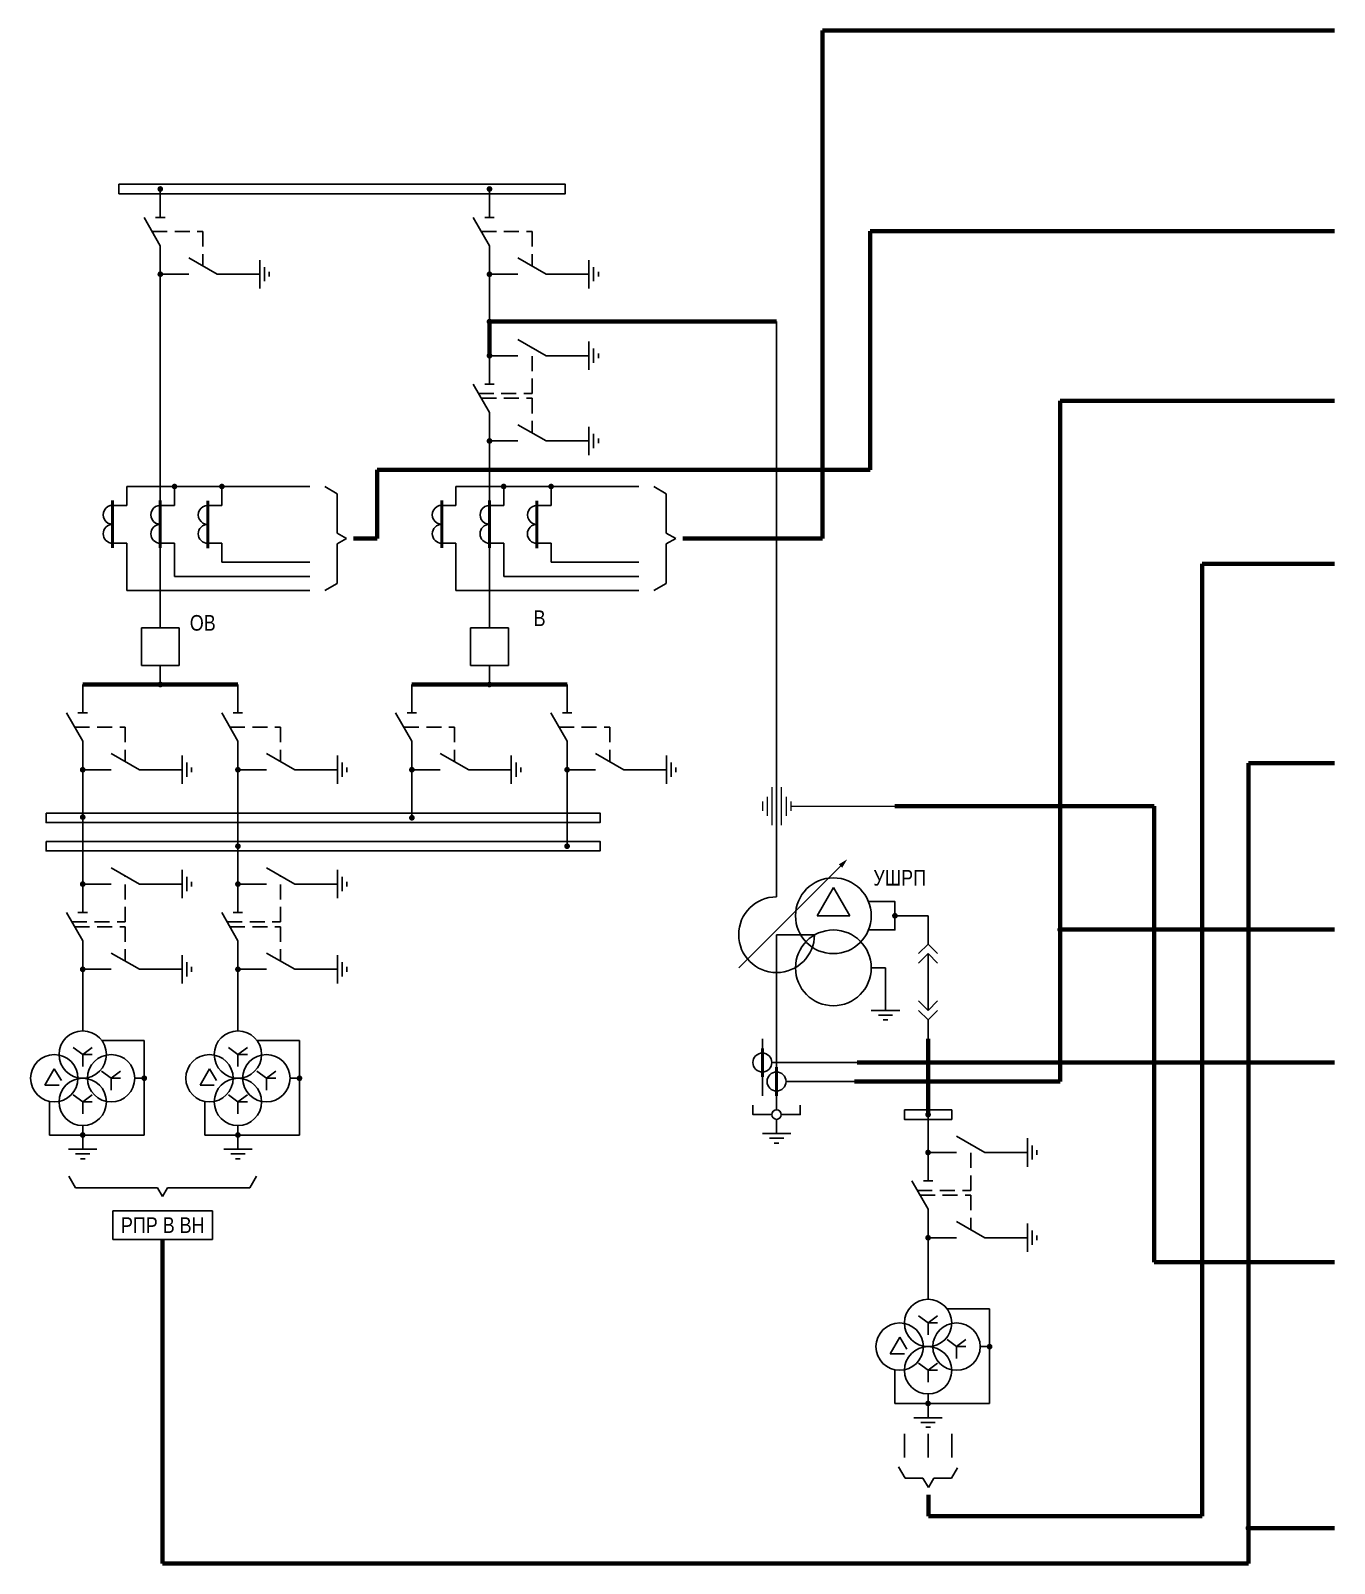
# Model space of a CAD drawing. Header units: millimetres. Extents: x 6 to 13069, y 2 to 2638.
# Drawn here: x 10622.5 to 10897.9, y 2174.5 to 2498.2 of the extents above; entities that cross this region are included whole.
import ezdxf
from ezdxf.enums import TextEntityAlignment as Align

# ---------------------------------------------------------------- set-up
doc = ezdxf.new("R2010")
doc.units = ezdxf.units.MM
doc.linetypes.add('штриховая2', pattern=[9.525, 6.35, -3.175])
doc.layers.add('Основная', color=7, linetype='Continuous')
doc.layers.add('Тонкая', color=7, linetype='Continuous', lineweight=5)
doc.styles.add('Narrow', font='ARIALN.TTF')
doc.styles.add('Вывод', font='tahoma.ttf', dxfattribs={"height": 2.5})
doc.styles.add('Компонент', font='ARIALN.TTF', dxfattribs={"height": 3.5})

# ---------------------------------------------------------------- blocks, each defined once
blk = doc.blocks.new('*U19')
at = {"layer": 'Основная'}
for p, q in [((0, 0), (-8, 0)), ((-8, -8), (-8, 0)), ((0, -8), (0, 0)), ((0, -8), (-8, -8))]:
    blk.add_line(p, q, dxfattribs=at)
at = {"layer": 'Основная', "style": 'Компонент'}
blk.add_attdef('ОУ', text='', height=3.5, dxfattribs=at).set_placement((-15, -3), align=Align.MIDDLE_CENTER)
blk = doc.blocks.new('*U108')
at = {"color": 0}
blk.add_line((0, 0), (6, 3.43), dxfattribs=at)
blk = doc.blocks.new('*U16')
at = {"layer": 'Основная', "color": 0}
for p, q in [((-3, 0), (-9, 0)), ((9, 0), (3, 0))]:
    blk.add_line(p, q, dxfattribs=at)
at = {"layer": 'Основная', "ltscale": 0.25, "xscale": -1}
blk.add_blockref('*U108', (3, 0), dxfattribs=at)
at = {"layer": 'Основная'}
for tag, height, style, p in [('ОУ', 3.5, 'Компонент', (-25, 0)), ('В1', 2.5, 'Вывод', (-7, -2)), ('В2', 2.5, 'Вывод', (7, -2))]:
    blk.add_attdef(tag, text='', height=height, dxfattribs=dict(at, style=style)).set_placement(p, align=Align.MIDDLE_CENTER)
blk = doc.blocks.new('*U17')
at = {"layer": 'Основная'}
for p, q in [((-3, 0), (0, 0)), ((0, -3), (0, 3)), ((1, -1.5), (1, 1.5)), ((2, -0.5), (2, 0.5))]:
    blk.add_line(p, q, dxfattribs=at)
blk = doc.blocks.new('*U6')
at = {"layer": 'Основная', "color": 0}
blk.add_line((0, -1), (0, 1), dxfattribs=at)
blk = doc.blocks.new('*U15')
at = {"layer": 'Основная', "color": 0}
for p, q in [((0, 3), (0, 9)), ((0, -9), (0, -3))]:
    blk.add_line(p, q, dxfattribs=at)
at = {"ltscale": 0.25, "rotation": 89.99999999999999}
blk.add_blockref('*U6', (0, 3), dxfattribs=at)
at = {"layer": 'Основная', "ltscale": 0.25, "rotation": 89.99999999999999}
blk.add_blockref('*U108', (0, -3), dxfattribs=at)
at = {"layer": 'Основная'}
for tag, height, style, p in [('В1', 2.5, 'Вывод', (2, 7)), ('ОУ', 3.5, 'Компонент', (-12, 0)), ('В2', 2.5, 'Вывод', (2, -7))]:
    blk.add_attdef(tag, text='', height=height, dxfattribs=dict(at, style=style)).set_placement(p, align=Align.MIDDLE_CENTER)
blk = doc.blocks.new('*U60')
at = {"ltscale": 0.25, "const_width": 0.6}
blk.add_lwpolyline([(0, 0.3, 1), (0, -0.3, 1)], format="xyb", close=True, dxfattribs=at)
at = {"layer": 'Основная', "color": 0}
for p, q in [((0, 0), (0, -2)), ((0, -2), (0, -8)), ((0, -8), (0, -10))]:
    blk.add_line(p, q, dxfattribs=at)
blk = doc.blocks.new('*U100')
at = {"ltscale": 0.25, "const_width": 0.6}
blk.add_lwpolyline([(0, 0.3, 1), (0, -0.3, 1)], format="xyb", close=True, dxfattribs=at)
at = {"layer": 'Основная', "color": 0}
for p, q in [((0, 0), (0, -2)), ((0, -2), (0, -14.15)), ((0, -14.15), (0, -16.15))]:
    blk.add_line(p, q, dxfattribs=at)
blk = doc.blocks.new('*U101')
at = {"ltscale": 0.25, "const_width": 0.6}
blk.add_lwpolyline([(0, 0.3, 1), (0, -0.3, 1)], format="xyb", close=True, dxfattribs=at)
at = {"layer": 'Основная', "color": 0}
for p, q in [((0, 0), (0, -2)), ((0, -2), (0, -14.15)), ((0, -14.15), (0, -16.15))]:
    blk.add_line(p, q, dxfattribs=at)
blk = doc.blocks.new('*U104')
at = {"ltscale": 0.25, "const_width": 0.6}
blk.add_lwpolyline([(0, -0.3, 1), (0, 0.3, 1)], format="xyb", close=True, dxfattribs=at)
at = {"layer": 'Основная', "color": 0}
for p, q in [((0, 12.15), (0, 14.15)), ((0, 2), (0, 12.15)), ((0, 0), (0, 2))]:
    blk.add_line(p, q, dxfattribs=at)
blk = doc.blocks.new('*U34')
at = {"ltscale": 0.25, "const_width": 0.6}
blk.add_lwpolyline([(0, 0.3, 1), (0, -0.3, 1)], format="xyb", close=True, dxfattribs=at)
at = {"layer": 'Основная', "color": 0}
for p, q in [((0, 0), (0, -2)), ((0, -2), (0, -2)), ((0, -2), (0, -4))]:
    blk.add_line(p, q, dxfattribs=at)
blk = doc.blocks.new('*U32')
at = {"ltscale": 0.35}
for p, q in [((0, 2), (-2, -1.5)), ((0, 2), (1.5, -0.5)), ((-2, -1.5), (1, -1.5))]:
    blk.add_line(p, q, dxfattribs=at)
blk.add_circle((0, 0), 5, dxfattribs=at)
at = {"ltscale": 0.35, "style": 'Компонент'}
blk.add_attdef('ОУ', text='', height=3.5, dxfattribs=at).set_placement((-3, 10), align=Align.MIDDLE_CENTER)
blk = doc.blocks.new('*U31')
at = {"ltscale": 0.35}
for q in [(-2, 1.5), (2, 1.5), (2, 0), (0, -2.5)]:
    blk.add_line((0, 0), q, dxfattribs=at)
blk.add_circle((0, 0), 5, dxfattribs=at)
at = {"ltscale": 0.35, "style": 'Компонент'}
blk.add_attdef('ОУ', text='', height=3.5, dxfattribs=at).set_placement((0, 8), align=Align.MIDDLE_CENTER)
blk = doc.blocks.new('*U33')
at = {"ltscale": 0.35}
for q in [(-2, 1.5), (2, 1.5), (2, 0), (0, -2.5)]:
    blk.add_line((0, 0), q, dxfattribs=at)
blk.add_circle((0, 0), 5, dxfattribs=at)
at = {"ltscale": 0.35, "style": 'Компонент'}
blk.add_attdef('ОУ', text='', height=3.5, dxfattribs=at).set_placement((-9, 8), align=Align.MIDDLE_CENTER)
blk = doc.blocks.new('*U38')
at = {"ltscale": 0.25, "const_width": 0.6}
blk.add_lwpolyline([(0.3, 0, 1), (-0.3, 0, 1)], format="xyb", close=True, dxfattribs=at)
at = {"layer": 'Основная', "color": 0}
for p, q in [((-5, 0), (-7, 0)), ((-2, 0), (-5, 0)), ((0, 0), (-2, 0))]:
    blk.add_line(p, q, dxfattribs=at)
blk = doc.blocks.new('*U36')
at = {"layer": 'Основная'}
for p, q in [((3, 0), (-3, 0)), ((0, 3), (0, 0)), ((1.5, -1), (-1.5, -1)), ((0.5, -2), (-0.5, -2))]:
    blk.add_line(p, q, dxfattribs=at)
blk = doc.blocks.new('*U37')
at = {"ltscale": 0.25, "const_width": 0.6}
blk.add_lwpolyline([(0, -0.3, 1), (0, 0.3, 1)], format="xyb", close=True, dxfattribs=at)
at = {"layer": 'Основная', "color": 0}
for p, q in [((0, 6), (0, 8)), ((0, 2), (0, 6)), ((0, 0), (0, 2))]:
    blk.add_line(p, q, dxfattribs=at)
blk = doc.blocks.new('*U35')
at = {"ltscale": 0.25, "const_width": 0.6}
blk.add_lwpolyline([(0, -0.3, 1), (0, 0.3, 1)], format="xyb", close=True, dxfattribs=at)
at = {"layer": 'Основная', "color": 0}
for p, q in [((0, 7), (0, 9)), ((0, 2), (0, 7)), ((0, 0), (0, 2))]:
    blk.add_line(p, q, dxfattribs=at)
blk = doc.blocks.new('*U24')
at = {"ltscale": 0.25}
for p, q in [((0, 4), (3, 4)), ((0, -4), (3, -4))]:
    blk.add_line(p, q, dxfattribs=at)
for centre, major_axis, start_param, end_param in [((0, 2), (0, -2), 3.141593, 6.283185), ((0, -2), (-2, 0), 4.712389, 7.853982)]:
    blk.add_ellipse(centre, major_axis=major_axis, ratio=1, start_param=start_param, end_param=end_param, dxfattribs=at)
at = {"layer": 'Основная', "color": 0, "lineweight": 50}
blk.add_line((0, -5), (0, 5), dxfattribs=at)
at = {"layer": 'Основная'}
for tag, height, style, p in [('В1', 2.5, 'Вывод', (5, 6)), ('ОУ', 3.5, 'Компонент', (-6, 0)), ('В2', 2.5, 'Вывод', (5, -6))]:
    blk.add_attdef(tag, text='', height=height, dxfattribs=dict(at, style=style)).set_placement(p, align=Align.MIDDLE_CENTER)
blk = doc.blocks.new('*U81')
at = {"ltscale": 0.25}
blk.add_circle((0, 0), 2, dxfattribs=at)
at = {"layer": 'Основная', "color": 0, "lineweight": 50}
blk.add_line((0, -3), (0, 3), dxfattribs=at)
at = {"layer": 'Основная', "style": 'Компонент'}
blk.add_attdef('ОУ', text='', height=3.5, dxfattribs=at).set_placement((-6, 0), align=Align.MIDDLE_CENTER)
blk = doc.blocks.new('*U117')
at = {"ltscale": 0.35}
for q in [(-8, 0), (0, -8)]:
    blk.add_line((0, 0), q, dxfattribs=at)
blk.add_arc((0, 0), 8, 180, 90, dxfattribs=at)
at = {"layer": 'Основная', "style": 'Компонент'}
blk.add_attdef('ОУ', text='', height=3.5, dxfattribs=at).set_placement((-17, 0), align=Align.MIDDLE_CENTER)
blk = doc.blocks.new('*U116')
at = {"ltscale": 0.25}
for p, q in [((-3.46, 0), (0, 6)), ((0, 6), (3.46, 0)), ((-3.46, 0), (3.46, 0))]:
    blk.add_line(p, q, dxfattribs=at)
blk.add_circle((0, 0), 8, dxfattribs=at)
at = {"layer": 'Основная', "style": 'Компонент'}
blk.add_attdef('ОУ', text='', height=3.5, dxfattribs=at).set_placement((-17, 0), align=Align.MIDDLE_CENTER)
blk = doc.blocks.new('*U49')
at = {"layer": 'Основная'}
for p, q in [((-3, 0), (3, 0)), ((0, 3), (0, 0)), ((-1.5, -1), (1.5, -1)), ((-0.5, -2), (0.5, -2))]:
    blk.add_line(p, q, dxfattribs=at)
blk = doc.blocks.new('*U119')
at = {"layer": 'Основная', "ltscale": 0.25}
for p, q in [((2, 2), (0, 0)), ((0, 0), (2, -2))]:
    blk.add_line(p, q, dxfattribs=at)
blk = doc.blocks.new('*U68')
at = {"color": 0}
for p, q in [((0, 6), (0, 2)), ((0, 0), (0, -6))]:
    blk.add_line(p, q, dxfattribs=at)
at = {"color": 0, "ltscale": 0.25, "xscale": -1, "rotation": 90}
for p in [(0, 2), (0, 0)]:
    blk.add_blockref('*U119', p, dxfattribs=at)
at = {"layer": 'Основная'}
for tag, height, style, p in [('ОУ2', 3.5, 'Компонент', (-5, 6)), ('В2', 2.5, 'Вывод', (3, 6)), ('ОУ1', 3.5, 'Компонент', (-5, -6)), ('В1', 2.5, 'Вывод', (3, -6))]:
    blk.add_attdef(tag, text='', height=height, dxfattribs=dict(at, style=style)).set_placement(p, align=Align.MIDDLE_CENTER)
blk = doc.blocks.new('*U69')
at = {"color": 0}
for p, q in [((0, 0), (0, 6)), ((0, -6), (0, -2))]:
    blk.add_line(p, q, dxfattribs=at)
at = {"color": 0, "ltscale": 0.25, "rotation": 89.99999999999999}
for p in [(0, 0), (0, -2)]:
    blk.add_blockref('*U119', p, dxfattribs=at)
at = {"layer": 'Основная'}
for tag, height, style, p in [('ОУ1', 3.5, 'Компонент', (-5, 6)), ('В1', 2.5, 'Вывод', (3, 6)), ('ОУ2', 3.5, 'Компонент', (-5, -6)), ('В2', 2.5, 'Вывод', (3, -6))]:
    blk.add_attdef(tag, text='', height=height, dxfattribs=dict(at, style=style)).set_placement(p, align=Align.MIDDLE_CENTER)

msp = doc.modelspace()

# ---------------------------------------------------------------- hatches: boundary and pattern name
h = msp.add_hatch(color=256)
h.dxf.hatch_style = 1
h.paths.add_polyline_path([(10653.51, 2401.94, -1), (10652.31, 2401.94, -1)])
h = msp.add_hatch(color=256)
h.dxf.hatch_style = 1
h.paths.add_polyline_path([(10663.52, 2401.94, -1), (10662.32, 2401.94, -1)])
h = msp.add_hatch(color=256)
h.dxf.hatch_style = 1
h.paths.add_polyline_path([(10723.03, 2401.94, -1), (10721.83, 2401.94, -1)])
h = msp.add_hatch(color=256)
h.dxf.hatch_style = 1
h.paths.add_polyline_path([(10733.04, 2401.94, -1), (10731.84, 2401.94, -1)])

# ---------------------------------------------------------------- linework, layer by layer
at = {"lineweight": 100}
for p, q in [((10789.79, 2390.94), (10789.79, 2498.21)), ((10789.79, 2498.21), (10897.86, 2498.21)), ((10799.82, 2405.47), (10799.82, 2455.84)), ((10799.82, 2455.84), (10897.86, 2455.84)), ((10719.43, 2429.56), (10719.43, 2436.77)), ((10719.43, 2436.77), (10780.06, 2436.77)), ((10839.96, 2276.28), (10839.96, 2420.06)), ((10839.96, 2420.06), (10897.86, 2420.06)), ((10695.74, 2390.94), (10695.74, 2405.47)), ((10695.74, 2405.47), (10799.82, 2405.47)), ((10690.74, 2390.94), (10695.74, 2390.94)), ((10760.26, 2390.94), (10789.79, 2390.94)), ((10869.95, 2184.51), (10869.95, 2385.63)), ((10869.95, 2385.63), (10897.86, 2385.63)), ((10649.91, 2360.12), (10633.52, 2360.12)), ((10666.3, 2360.12), (10649.91, 2360.12)), ((10719.43, 2360.12), (10703.04, 2360.12)), ((10735.82, 2360.12), (10719.43, 2360.12)), ((10879.7, 2174.51), (10879.7, 2343.49)), ((10879.7, 2343.49), (10897.86, 2343.49)), ((10805.06, 2334.41), (10859.78, 2334.41)), ((10859.78, 2334.41), (10859.78, 2238.15)), ((10839.96, 2308.36), (10897.86, 2308.36)), ((10812.06, 2269.28), (10812.06, 2285.28)), ((10797.09, 2280.28), (10849.86, 2280.28)), ((10849.86, 2280.28), (10897.86, 2280.28)), ((10796.5, 2276.28), (10839.96, 2276.28)), ((10650.4, 2242.94), (10650.4, 2227.65)), ((10859.78, 2238.15), (10897.86, 2238.15)), ((10650.4, 2227.65), (10650.4, 2174.51)), ((10812.12, 2189), (10812.12, 2184.51)), ((10812.12, 2184.51), (10869.95, 2184.51)), ((10879.7, 2181.97), (10897.86, 2181.97)), ((10650.4, 2174.51), (10879.7, 2174.51))]:
    msp.add_line(p, q, dxfattribs=at)
for p, q in [((10642.84, 2397.96), (10642.84, 2401.94)), ((10642.84, 2401.94), (10681.47, 2401.94)), ((10652.91, 2397.95), (10652.91, 2401.94)), ((10662.92, 2397.94), (10662.92, 2401.94)), ((10684.65, 2401.94), (10687.24, 2400.42)), ((10712.35, 2397.96), (10712.35, 2401.94)), ((10712.35, 2401.94), (10750.98, 2401.94)), ((10722.43, 2397.95), (10722.43, 2401.94)), ((10732.44, 2397.94), (10732.44, 2401.94)), ((10754.17, 2401.94), (10756.76, 2400.42)), ((10687.24, 2400.42), (10687.24, 2392.1)), ((10756.76, 2400.42), (10756.76, 2392.1)), ((10642.84, 2389.96), (10642.84, 2379.96)), ((10652.91, 2389.95), (10652.91, 2382.95)), ((10662.92, 2389.94), (10662.92, 2385.94)), ((10689.24, 2390.94), (10687.24, 2392.1)), ((10689.24, 2390.94), (10687.25, 2389.81)), ((10687.25, 2381.46), (10687.25, 2389.81)), ((10712.35, 2389.96), (10712.35, 2379.96)), ((10722.43, 2389.95), (10722.43, 2382.95)), ((10732.44, 2389.94), (10732.44, 2385.94)), ((10758.76, 2390.94), (10756.76, 2392.1)), ((10758.76, 2390.94), (10756.77, 2389.81)), ((10756.77, 2381.46), (10756.77, 2389.81)), ((10662.92, 2385.94), (10681.47, 2385.94)), ((10732.44, 2385.94), (10750.98, 2385.94)), ((10652.91, 2382.95), (10681.47, 2382.95)), ((10722.43, 2382.95), (10750.98, 2382.95)), ((10642.84, 2379.96), (10681.47, 2379.96)), ((10712.35, 2379.96), (10750.98, 2379.96)), ((10779.06, 2280.28), (10797.09, 2280.28)), ((10782.06, 2276.28), (10796.5, 2276.28)), ((10630.62, 2256.28), (10632.01, 2253.83)), ((10670.2, 2256.28), (10668.78, 2253.84)), ((10632.01, 2253.83), (10649.3, 2253.83)), ((10650.4, 2251.96), (10649.3, 2253.83)), ((10650.4, 2251.96), (10651.46, 2253.84)), ((10651.46, 2253.84), (10668.78, 2253.84)), ((10807.06, 2201.85), (10807.06, 2196.88)), ((10812.06, 2201.85), (10812.06, 2196.88)), ((10817.06, 2201.85), (10817.06, 2196.88)), ((10805.82, 2194.93), (10807.24, 2192.5)), ((10818.3, 2194.68), (10817.03, 2192.5)), ((10807.24, 2192.5), (10810.95, 2192.5)), ((10812.12, 2190.5), (10810.95, 2192.5)), ((10812.12, 2190.5), (10813.28, 2192.5)), ((10817.03, 2192.5), (10813.28, 2192.5))]:
    msp.add_line(p, q)
at = {"ltscale": 0.25, "const_width": 0.6}
for points in [[(10719.13, 2429.56, 1), (10719.73, 2429.56, 1)], [(10719.13, 2411.56, 1), (10719.73, 2411.56, 1)]]:
    msp.add_lwpolyline(points, format="xyb", close=True, dxfattribs=at)
for points in [[(10684.65, 2379.96), (10687.25, 2381.46)], [(10754.17, 2379.96), (10756.77, 2381.46)]]:
    msp.add_lwpolyline(points)
at = {"layer": 'Основная'}
for p, q in [((10649.91, 2463.77), (10649.91, 2464.77)), ((10719.43, 2463.77), (10719.43, 2464.77)), ((10649.91, 2436.77), (10649.91, 2372.12)), ((10780.06, 2436.77), (10780.06, 2319.78)), ((10719.43, 2411.56), (10719.43, 2372.12)), ((10649.91, 2384.95), (10649.91, 2402.95)), ((10719.43, 2384.95), (10719.43, 2402.95)), ((10649.91, 2364.12), (10649.91, 2360.12)), ((10719.43, 2364.12), (10719.43, 2360.12)), ((10780.06, 2323.28), (10780.06, 2315.28)), ((10812.06, 2311.28), (10812.06, 2305.28)), ((10800.06, 2300.28), (10803.06, 2300.28)), ((10803.06, 2300.28), (10803.06, 2291.28)), ((10777.06, 2285.28), (10777.06, 2273.28)), ((10812.06, 2269.28), (10812.06, 2270.28))]:
    msp.add_line(p, q, dxfattribs=at)
for points in [[(10641.16, 2465.77), (10735.43, 2465.77), (10735.43, 2463.77), (10641.16, 2463.77)], [(10625.8, 2332.97), (10742.8, 2332.97), (10742.8, 2330.97), (10625.8, 2330.97)], [(10625.8, 2326.97), (10742.8, 2326.97), (10742.8, 2324.97), (10625.8, 2324.97)], [(10807.06, 2270.28), (10817.06, 2270.28), (10817.06, 2268.28), (10807.06, 2268.28)], [(10639.9, 2248.94), (10660.9, 2248.94), (10660.9, 2242.94), (10639.9, 2242.94)]]:
    msp.add_lwpolyline(points, close=True, dxfattribs=at)
at = {"layer": 'Основная', "ltscale": 0.25, "const_width": 0.6}
for points in [[(10649.61, 2464.77, 1), (10650.21, 2464.77, 1)], [(10719.13, 2464.77, 1), (10719.73, 2464.77, 1)], [(10719.73, 2436.77, 1), (10719.13, 2436.77, 1)], [(10650.21, 2360.12, 1), (10649.61, 2360.12, 1)], [(10719.73, 2360.12, 1), (10719.13, 2360.12, 1)], [(10633.22, 2332.12, 1), (10633.82, 2332.12, 1)], [(10633.22, 2332.12, 1), (10633.82, 2332.12, 1)], [(10702.74, 2331.97, 1), (10703.34, 2331.97, 1)], [(10666, 2325.97, 1), (10666.6, 2325.97, 1)], [(10666, 2325.97, 1), (10666.6, 2325.97, 1)], [(10666, 2325.97, 1), (10666.6, 2325.97, 1)], [(10666, 2325.97, 1), (10666.6, 2325.97, 1)], [(10735.52, 2325.97, 1), (10736.12, 2325.97, 1)], [(10804.76, 2311.28, 1), (10805.36, 2311.28, 1)], [(10839.66, 2308.36, 1), (10840.26, 2308.36, 1)], [(10811.76, 2269.28, 1), (10812.36, 2269.28, 1)], [(10811.76, 2269.28, 1), (10812.36, 2269.28, 1)], [(10811.76, 2269.28, 1), (10812.36, 2269.28, 1)], [(10811.76, 2269.28, 1), (10812.36, 2269.28, 1)], [(10811.76, 2269.28, 1), (10812.36, 2269.28, 1)], [(10879.4, 2181.97, 1), (10880, 2181.97, 1)]]:
    msp.add_lwpolyline(points, format="xyb", close=True, dxfattribs=at)
at = {"layer": 'Основная', "linetype": 'штриховая2', "ltscale": 0.5}
for points in [[(10648.2, 2455.77), (10658.91, 2455.77), (10658.91, 2448.49)], [(10717.72, 2455.77), (10728.43, 2455.77), (10728.43, 2448.49)], [(10717.15, 2421.56), (10728.43, 2421.56), (10728.43, 2431.28)], [(10717.72, 2420.56), (10728.43, 2420.56), (10728.43, 2413.28)], [(10631.81, 2351.12), (10642.52, 2351.12), (10642.52, 2343.84)], [(10664.59, 2351.12), (10675.3, 2351.12), (10675.3, 2343.84)], [(10701.33, 2351.12), (10712.04, 2351.12), (10712.04, 2343.84)], [(10734.11, 2351.12), (10744.82, 2351.12), (10744.82, 2343.84)], [(10631.24, 2309.97), (10642.52, 2309.97), (10642.52, 2319.68)], [(10664.02, 2309.97), (10675.3, 2309.97), (10675.3, 2319.68)], [(10631.81, 2308.97), (10642.52, 2308.97), (10642.52, 2301.68)], [(10664.59, 2308.97), (10675.3, 2308.97), (10675.3, 2301.68)], [(10809.78, 2253.28), (10821.06, 2253.28), (10821.06, 2263)], [(10810.35, 2252.28), (10821.06, 2252.28), (10821.06, 2245)]]:
    msp.add_lwpolyline(points, dxfattribs=at)
at = {"layer": 'Основная'}
for points in [[(10780.06, 2332.41), (10780.06, 2334.41)], [(10772.06, 2300.28), (10793.99, 2322.21)], [(10799.48, 2314.28), (10805.06, 2314.28), (10805.06, 2308.28), (10799.48, 2308.28)], [(10809.06, 2311.28), (10805.06, 2311.28)], [(10809.06, 2311.28), (10812.06, 2311.28), (10812.06, 2311.28)], [(10780.06, 2299.28), (10780.06, 2270.28)], [(10633.52, 2286.97), (10633.52, 2296.97)], [(10666.3, 2286.97), (10666.3, 2296.97)], [(10637.52, 2284.97), (10646.52, 2284.97)], [(10670.3, 2284.97), (10679.3, 2284.97)], [(10646.52, 2276.97), (10644.52, 2276.97)], [(10646.52, 2276.97), (10646.52, 2264.97)], [(10679.3, 2276.97), (10677.3, 2276.97)], [(10679.3, 2276.97), (10679.3, 2264.97)], [(10775.06, 2271.28), (10775.06, 2269.28), (10779.06, 2269.28)], [(10781.06, 2269.28), (10785.06, 2269.28), (10785.06, 2271.28)], [(10633.52, 2264.97), (10633.52, 2266.97)], [(10666.3, 2264.97), (10666.3, 2266.97)], [(10633.52, 2264.97), (10646.52, 2264.97)], [(10666.3, 2264.97), (10679.3, 2264.97)], [(10812.06, 2230.28), (10812.06, 2240.28)], [(10816.06, 2228.28), (10825.06, 2228.28)], [(10825.06, 2220.28), (10823.06, 2220.28)], [(10825.06, 2220.28), (10825.06, 2208.28)], [(10812.06, 2208.28), (10812.06, 2210.28)], [(10812.06, 2208.28), (10825.06, 2208.28)]]:
    msp.add_lwpolyline(points, dxfattribs=at)
msp.add_lwpolyline([(10794.99, 2323.21, 0, 1, 0), (10793.58, 2321.8, 0, 0, 0)], format="xyseb", dxfattribs=at)
at = {"layer": 'Основная', "ltscale": 100}
for points in [[(10626.52, 2264.97), (10626.52, 2271.97)], [(10659.3, 2264.97), (10659.3, 2271.97)], [(10805.06, 2208.28), (10805.06, 2215.28)]]:
    msp.add_lwpolyline(points, dxfattribs=at)
at = {"layer": 'Основная'}
for centre, radius in [((10792.06, 2300.28), 8), ((10780.06, 2269.28), 1)]:
    msp.add_circle(centre, radius, dxfattribs=at)
at = {"layer": 'Тонкая'}
for p, q in [((10779.06, 2338.41), (10779.06, 2330.41)), ((10781.06, 2338.41), (10781.06, 2330.41)), ((10777.06, 2335.41), (10777.06, 2333.41)), ((10778.06, 2336.41), (10778.06, 2332.41)), ((10782.06, 2336.41), (10782.06, 2332.41)), ((10783.06, 2335.41), (10783.06, 2333.41)), ((10783.06, 2334.41), (10805.06, 2334.41))]:
    msp.add_line(p, q, dxfattribs=at)

# ---------------------------------------------------------------- block references
at = {"layer": 'Основная', "ltscale": 0.25}
for name, p in [('*U15', (10649.91, 2455.77)), ('*U15', (10719.43, 2455.77)), ('*U60', (10649.91, 2446.77)), ('*U16', (10658.91, 2446.77)), ('*U17', (10670.91, 2446.77)), ('*U60', (10719.43, 2446.77)), ('*U16', (10728.43, 2446.77)), ('*U17', (10740.43, 2446.77)), ('*U16', (10728.43, 2429.56)), ('*U17', (10740.43, 2429.56)), ('*U15', (10719.43, 2420.56)), ('*U16', (10728.43, 2411.56)), ('*U17', (10740.43, 2411.56)), ('*U15', (10633.52, 2351.12)), ('*U15', (10666.3, 2351.12)), ('*U15', (10703.04, 2351.12)), ('*U15', (10735.82, 2351.12)), ('*U16', (10642.52, 2342.12)), ('*U17', (10654.52, 2342.12)), ('*U16', (10675.3, 2342.12)), ('*U17', (10687.3, 2342.12)), ('*U16', (10712.04, 2342.12)), ('*U17', (10724.04, 2342.12)), ('*U16', (10744.82, 2342.12)), ('*U17', (10756.82, 2342.12)), ('*U60', (10633.52, 2342.12)), ('*U100', (10666.3, 2342.12)), ('*U60', (10703.04, 2342.12)), ('*U101', (10735.82, 2342.12)), ('*U104', (10633.52, 2317.97)), ('*U35', (10666.3, 2317.97)), ('*U16', (10642.52, 2317.97)), ('*U17', (10654.52, 2317.97)), ('*U16', (10675.3, 2317.97)), ('*U17', (10687.3, 2317.97)), ('*U15', (10633.52, 2308.97)), ('*U15', (10666.3, 2308.97)), ('*U68', (10812.06, 2303.28)), ('*U16', (10642.52, 2299.97)), ('*U17', (10654.52, 2299.97)), ('*U16', (10675.3, 2299.97)), ('*U17', (10687.3, 2299.97)), ('*U34', (10633.52, 2299.97)), ('*U34', (10666.3, 2299.97)), ('*U69', (10812.06, 2291.28)), ('*U49', (10803.06, 2291.28)), ('*U37', (10646.52, 2276.97)), ('*U37', (10679.3, 2276.97)), ('*U81', (10777.06, 2280.28)), ('*U81', (10780.06, 2276.28)), ('*U35', (10812.06, 2261.28)), ('*U36', (10780.06, 2265.28)), ('*U38', (10633.52, 2264.97)), ('*U36', (10633.52, 2261.97)), ('*U38', (10666.3, 2264.97)), ('*U36', (10666.3, 2261.97)), ('*U16', (10821.06, 2261.28)), ('*U17', (10833.06, 2261.28)), ('*U15', (10812.06, 2252.28)), ('*U16', (10821.06, 2243.28)), ('*U34', (10812.06, 2243.28)), ('*U17', (10833.06, 2243.28)), ('*U37', (10825.06, 2220.28)), ('*U38', (10812.06, 2208.28)), ('*U36', (10812.06, 2205.28))]:
    msp.add_blockref(name, p, dxfattribs=at)
at = {"layer": 'Основная', "ltscale": 0.25, "xscale": -1, "rotation": 180}
for p in [(10639.84, 2393.96), (10649.91, 2393.95), (10659.92, 2393.94), (10709.35, 2393.96), (10719.43, 2393.95), (10729.44, 2393.94)]:
    msp.add_blockref('*U24', p, dxfattribs=at)
at = {"layer": 'Основная', "ltscale": 0.25, "rotation": 180}
for p in [(10645.91, 2364.12), (10715.43, 2364.12)]:
    msp.add_blockref('*U19', p, dxfattribs=at)
at = {"layer": 'Основная', "ltscale": 0.35, "xscale": -1}
for name, p in [('*U116', (10792.06, 2311.28)), ('*U117', (10780.06, 2307.28))]:
    msp.add_blockref(name, p, dxfattribs=at)
at = {"layer": 'Основная', "ltscale": 0.35}
for name, p in [('*U33', (10633.52, 2281.97)), ('*U33', (10666.3, 2281.97)), ('*U32', (10627.52, 2276.97)), ('*U31', (10639.52, 2276.97)), ('*U32', (10660.3, 2276.97)), ('*U31', (10672.3, 2276.97)), ('*U31', (10633.52, 2271.97)), ('*U31', (10666.3, 2271.97)), ('*U33', (10812.06, 2225.28)), ('*U32', (10806.06, 2220.28)), ('*U31', (10818.06, 2220.28)), ('*U31', (10812.06, 2215.28))]:
    msp.add_blockref(name, p, dxfattribs=at)

# ---------------------------------------------------------------- texts
at = {"layer": 'Основная', "char_height": 3.3, "attachment_point": 5, "style": 'Narrow'}
for s, insert, width in [('\\pxi-3,l3,t3;ОВ', (10658.87, 2373.12), 10), ('\\pxi-3,l3,t3;В', (10730.01, 2374.12), 10), ('\\pxi-3,l3,t3;УШРП', (10806.06, 2319.28), 21.8485), ('\\pxt3;РПР В ВН', (10650.42, 2245.94), 21.0408)]:
    msp.add_mtext(s, dxfattribs=dict(at, insert=insert, width=width))

doc.saveas('drawing.dxf')
